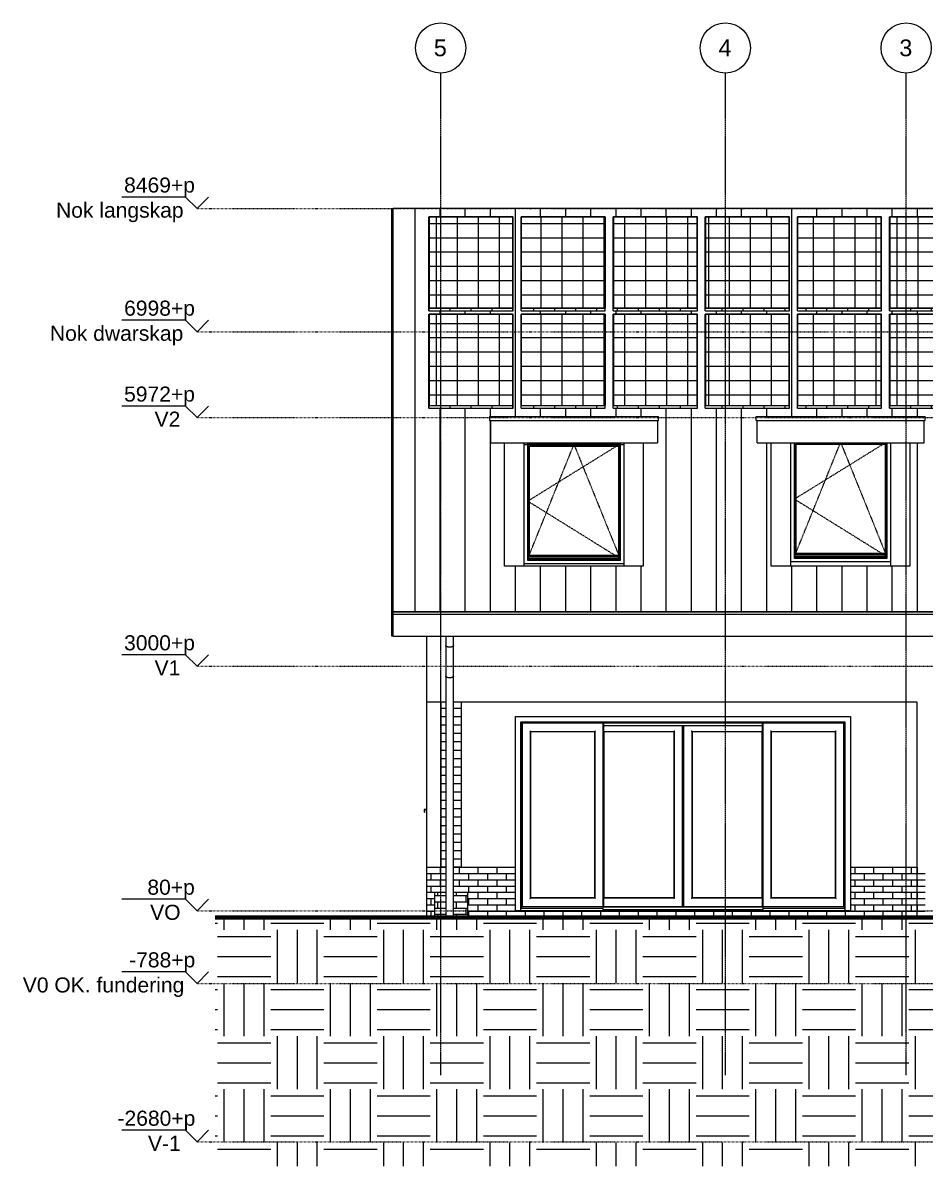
# Model space of a CAD drawing. Header units: millimetres. Extents: x -9484 to 7384, y -2972 to 10688.
# Drawn here: x -9484 to 1292, y -2972 to 10688 of the extents above; entities that cross this region are included whole.
import ezdxf

# ---------------------------------------------------------------- set-up
doc = ezdxf.new("R2010")
doc.units = ezdxf.units.MM
for name, pattern in [('Dash', [6.35, 3.175, -3.175]), ('Dash dot', [15.875, 6.35, -4.7625, 0, -4.7625]), ('grid', [24, 15, -3, 3, -3])]:
    doc.linetypes.add(name, pattern=pattern)
for name, color, linetype, lineweight in [('A-COLS', 52, 'Continuous', 9), ('A-DOOR', 31, 'Continuous', 9), ('A-FLOR-LEVL', 51, 'Continuous', 9), ('A-GENM', 13, 'Continuous', 9), ('A-GLAZ', 151, 'Continuous', 9), ('A-GLAZ-HDLN', 1, 'Dash', 18), ('A-ROOF', 132, 'Continuous', 9), ('A-ROOF-OTLN', 132, 'Continuous', 9), ('A-ROOF-PATT', 132, 'Continuous', 9), ('A-WALL', 113, 'Continuous', 9), ('A-WALL-PATT', 111, 'Continuous', 9), ('C-TOPO', 7, 'Continuous', 9), ('I-WALL', 2, 'Continuous', 9), ('S-COLS', 52, 'Continuous', 9), ('S-GRID', 1, 'Continuous', 9), ('S-GRID-IDEN', 1, 'Continuous', 9)]:
    doc.layers.add(name, color=color, linetype=linetype, lineweight=lineweight)
doc.styles.add('Arial', font='arial.ttf', dxfattribs={"height": 180})
doc.styles.add('Arial_1', font='arial.ttf', dxfattribs={"height": 200})
pattern_1 = [(0, (1242.76, 0), (0, 75), []), (90, (1242.76, 0), (-112.5, 75), [75, -75])]

# ---------------------------------------------------------------- blocks, each defined once
blk = doc.blocks.new('Doors_GEALAN_S9000_Sliding-Door_Plan_C - Doors_GEALAN_S9000_Sliding-Door_Plan_C-2090526-Noordgevel')
at = {"layer": 'A-DOOR'}
for p, q in [((-3535, 2335), (335, 2335)), ((-3535, 80), (-3535, 2335)), ((-3524, 111), (-3524, 2335)), ((-3523, 2335), (-3523, 135)), ((-3521, 2326), (-3521, 2335)), ((-3521, 2326), (-3521, 2324)), ((-3521, 2324), (328, 2324)), ((-3521, 2323), (-3521, 2324)), ((-3521, 2321), (-3521, 2323)), ((-3521, 2323), (324, 2323)), ((-3511, 2323), (-3511, 2321)), ((312, 2321), (312, 2323)), ((323, 135), (323, 2324)), ((324, 2335), (324, 111)), ((328, 2335), (328, 2326)), ((328, 2326), (328, 2326)), ((335, 2335), (335, 80)), ((-2553, 2321), (-3521, 2321)), ((-3521, 2321), (-3521, 132)), ((-3423, 2224), (-3420, 2221)), ((-3420, 2221), (-3420, 232)), ((-3420, 2221), (-2654, 2221)), ((-3420, 232), (-3420, 2221)), ((-3420, 2221), (-2654, 2221)), ((-2654, 2221), (-2651, 2224)), ((-2654, 232), (-2654, 2221)), ((-2654, 2221), (-2654, 232)), ((-2553, 2321), (-2549, 2321)), ((-2553, 132), (-2553, 2321)), ((-2546, 2321), (-2549, 2321)), ((-653, 2321), (-2546, 2321)), ((-2546, 2293), (-2546, 2321)), ((-2546, 2321), (-2546, 2321)), ((-2546, 132), (-2546, 2321)), ((-2546, 2293), (-2546, 2291)), ((-2546, 2291), (-653, 2291)), ((-2546, 2221), (-2546, 232)), ((-2546, 2221), (-1707, 2221)), ((-2546, 232), (-2546, 2221)), ((-2546, 2221), (-1707, 2221)), ((-1707, 2221), (-1704, 2224)), ((-1707, 232), (-1707, 2221)), ((-1707, 2221), (-1707, 232)), ((-1607, 132), (-1607, 2293)), ((-1604, 2293), (-1604, 132)), ((-1604, 2293), (-1604, 132)), ((-1604, 132), (-1604, 2293)), ((-1593, 2293), (-1593, 132)), ((-1495, 2224), (-1492, 2221)), ((-1492, 2221), (-1492, 232)), ((-1492, 2221), (-654, 2221)), ((-1492, 2221), (-654, 2221)), ((-1492, 232), (-1492, 2221)), ((-654, 232), (-654, 2221)), ((-654, 2221), (-654, 232)), ((-653, 2321), (-653, 132)), ((-651, 2321), (-653, 2321)), ((-653, 2321), (-653, 2321)), ((-653, 2321), (-653, 2293)), ((-653, 2291), (-653, 2293)), ((-651, 2321), (-646, 2321)), ((321, 2321), (-646, 2321)), ((-646, 2321), (-646, 132)), ((-549, 2224), (-546, 2221)), ((-546, 2221), (-546, 232)), ((-546, 2221), (221, 2221)), ((-546, 2221), (221, 2221)), ((-546, 232), (-546, 2221)), ((221, 2221), (224, 2224)), ((221, 232), (221, 2221)), ((221, 2221), (221, 232)), ((321, 132), (321, 2321)), ((321, 2312), (323, 2312)), ((-3521, 156), (-3523, 156)), ((-3523, 155), (-3521, 155)), ((-3523, 153), (-3521, 153)), ((-3423, 229), (-3420, 232)), ((-3420, 232), (-2654, 232)), ((-2654, 232), (-3420, 232)), ((-2651, 229), (-2654, 232)), ((-2546, 232), (-1707, 232)), ((-1707, 232), (-2546, 232)), ((-1704, 229), (-1707, 232)), ((-1492, 232), (-1495, 229)), ((-1492, 232), (-654, 232)), ((-654, 232), (-1492, 232)), ((-546, 232), (-549, 229)), ((-546, 232), (221, 232)), ((221, 232), (-546, 232)), ((221, 232), (224, 229)), ((323, 156), (321, 156)), ((321, 155), (323, 155)), ((321, 153), (323, 153)), ((-3526, 111), (-3535, 111)), ((-3535, 110), (-2553, 110)), ((-3526, 111), (-3524, 111)), ((-3523, 135), (-3524, 135)), ((-3524, 132), (-3521, 132)), ((-3524, 131), (-2553, 131)), ((-3524, 130), (-2553, 130)), ((-2553, 128), (-3524, 128)), ((-3524, 111), (-2553, 111)), ((-3521, 132), (-2553, 132)), ((-2553, 132), (-2553, 131)), ((-2549, 132), (-2553, 132)), ((-2553, 131), (-2553, 130)), ((-2553, 130), (-2553, 128)), ((-2553, 130), (-646, 130)), ((-2553, 128), (-2553, 124)), ((-2553, 90), (-2553, 124)), ((-646, 124), (-2553, 124)), ((-646, 90), (-2553, 90)), ((-2549, 132), (-2546, 132)), ((-2546, 132), (-1607, 132)), ((-1607, 132), (-1604, 132)), ((-1604, 132), (-1601, 132)), ((-1604, 132), (-1604, 132)), ((-1593, 132), (-1601, 132)), ((-1593, 132), (-653, 132)), ((-653, 132), (-651, 132)), ((-646, 132), (-651, 132)), ((-646, 131), (-646, 132)), ((-646, 132), (321, 132)), ((-646, 130), (-646, 131)), ((-646, 131), (324, 131)), ((-646, 128), (-646, 130)), ((-646, 130), (324, 130)), ((-646, 124), (-646, 128)), ((324, 128), (-646, 128)), ((-646, 124), (-646, 90)), ((-646, 111), (324, 111)), ((-646, 110), (335, 110)), ((321, 132), (324, 132)), ((324, 135), (323, 135)), ((324, 111), (327, 111)), ((335, 111), (327, 111))]:
    blk.add_line(p, q, dxfattribs=at)
for points, knots in [([(-3600, 2400), (-3600, 2400), (-3600, 2400), (-3600, 2400), (-3600, 2400), (-3599, 2400), (-3599, 2400), (-3599, 2399)], [0, 0, 0, 0, 0.25, 0.458333, 0.666667, 0.833333, 1, 1, 1, 1]), ([(400, 2400), (400, 2400), (400, 2400), (400, 2400), (400, 2400), (400, 2400), (400, 2400), (400, 2399)], [0, 0, 0, 0, 0.25, 0.458333, 0.666667, 0.833333, 1, 1, 1, 1]), ([(-3521, 2321), (-3521, 2321), (-3521, 2321), (-3521, 2321), (-3521, 2321), (-3520, 2321), (-3520, 2321), (-3520, 2321)], [0, 0, 0, 0, 0.25, 0.458333, 0.666667, 0.833333, 1, 1, 1, 1]), ([(-3429, 2229), (-3429, 2229), (-3428, 2228), (-3427, 2227), (-3426, 2226), (-3426, 2226), (-3425, 2226), (-3425, 2225), (-3425, 2225), (-3424, 2224), (-3424, 2224), (-3423, 2224), (-3423, 2224)], [0, 0, 0, 0, 0.2, 0.3, 0.4, 0.45, 0.5, 0.6, 0.65, 0.7, 0.8, 1, 1, 1, 1]), ([(-2651, 2224), (-2651, 2224), (-2650, 2224), (-2650, 2225), (-2649, 2225), (-2649, 2225), (-2649, 2226), (-2648, 2226), (-2648, 2226), (-2647, 2227), (-2646, 2228), (-2645, 2229), (-2645, 2229)], [-1, -1, -1, -1, -0.8, -0.7, -0.6, -0.55, -0.5, -0.45, -0.4, -0.3, -0.2, 0, 0, 0, 0]), ([(-2554, 2321), (-2554, 2321), (-2554, 2321), (-2553, 2321), (-2553, 2321), (-2553, 2321), (-2553, 2321), (-2553, 2321)], [-1, -1, -1, -1, -0.833333, -0.625, -0.458333, -0.25, 0, 0, 0, 0]), ([(-1704, 2224), (-1704, 2224), (-1704, 2224), (-1703, 2225), (-1703, 2225), (-1702, 2225), (-1702, 2226), (-1702, 2226), (-1701, 2226), (-1701, 2227), (-1700, 2228), (-1699, 2229), (-1698, 2229)], [-1, -1, -1, -1, -0.8, -0.7, -0.6, -0.55, -0.5, -0.45, -0.4, -0.3, -0.2, 0, 0, 0, 0]), ([(-1501, 2229), (-1501, 2229), (-1500, 2228), (-1499, 2227), (-1498, 2226), (-1498, 2226), (-1497, 2226), (-1497, 2225), (-1497, 2225), (-1496, 2224), (-1496, 2224), (-1495, 2224), (-1495, 2224)], [-1, -1, -1, -1, -0.8, -0.7, -0.6, -0.55, -0.5, -0.4, -0.35, -0.3, -0.2, 0, 0, 0, 0]), ([(-646, 2321), (-646, 2321), (-646, 2321), (-646, 2321), (-646, 2321), (-646, 2321), (-646, 2321), (-646, 2321)], [-1, -1, -1, -1, -0.75, -0.5, -0.333333, -0.166667, 0, 0, 0, 0]), ([(-555, 2229), (-554, 2229), (-553, 2228), (-552, 2227), (-552, 2226), (-551, 2226), (-551, 2226), (-550, 2225), (-550, 2225), (-550, 2224), (-549, 2224), (-549, 2224), (-549, 2224)], [-1, -1, -1, -1, -0.8, -0.7, -0.6, -0.55, -0.5, -0.4, -0.35, -0.3, -0.2, 0, 0, 0, 0]), ([(224, 2224), (224, 2224), (224, 2224), (225, 2225), (225, 2225), (226, 2225), (226, 2226), (226, 2226), (227, 2226), (227, 2227), (228, 2228), (229, 2229), (230, 2229)], [0, 0, 0, 0, 0.2, 0.3, 0.4, 0.45, 0.5, 0.55, 0.6, 0.7, 0.8, 1, 1, 1, 1]), ([(321, 2321), (321, 2321), (321, 2321), (321, 2321), (321, 2321), (321, 2321), (321, 2321), (321, 2321)], [0, 0, 0, 0, 0.166667, 0.333333, 0.5, 0.75, 1, 1, 1, 1]), ([(-3429, 224), (-3429, 224), (-3428, 225), (-3427, 226), (-3426, 227), (-3426, 227), (-3425, 227), (-3425, 228), (-3425, 228), (-3424, 229), (-3424, 229), (-3423, 229), (-3423, 229)], [0, 0, 0, 0, 0.2, 0.3, 0.4, 0.45, 0.5, 0.6, 0.65, 0.7, 0.8, 1, 1, 1, 1]), ([(-2645, 224), (-2645, 224), (-2646, 225), (-2647, 226), (-2648, 227), (-2648, 227), (-2649, 227), (-2649, 228), (-2649, 228), (-2650, 229), (-2650, 229), (-2651, 229), (-2651, 229)], [0, 0, 0, 0, 0.2, 0.3, 0.4, 0.45, 0.5, 0.6, 0.65, 0.7, 0.8, 1, 1, 1, 1]), ([(-1698, 224), (-1699, 224), (-1700, 225), (-1701, 226), (-1701, 227), (-1702, 227), (-1702, 227), (-1703, 228), (-1703, 228), (-1703, 229), (-1704, 229), (-1704, 229), (-1704, 229)], [0, 0, 0, 0, 0.2, 0.3, 0.4, 0.45, 0.5, 0.6, 0.65, 0.7, 0.8, 1, 1, 1, 1]), ([(-1495, 229), (-1495, 229), (-1496, 229), (-1496, 228), (-1497, 228), (-1497, 228), (-1497, 227), (-1498, 227), (-1498, 227), (-1499, 226), (-1500, 225), (-1501, 224), (-1501, 224)], [0, 0, 0, 0, 0.2, 0.3, 0.4, 0.45, 0.5, 0.55, 0.6, 0.7, 0.8, 1, 1, 1, 1]), ([(-549, 229), (-549, 229), (-549, 229), (-550, 228), (-550, 228), (-551, 228), (-551, 227), (-551, 227), (-552, 227), (-552, 226), (-553, 225), (-554, 224), (-555, 224)], [0, 0, 0, 0, 0.2, 0.3, 0.4, 0.45, 0.5, 0.55, 0.6, 0.7, 0.8, 1, 1, 1, 1]), ([(224, 229), (224, 229), (224, 229), (225, 228), (225, 228), (226, 228), (226, 227), (226, 227), (227, 227), (227, 226), (228, 225), (229, 224), (230, 224)], [0, 0, 0, 0, 0.2, 0.3, 0.4, 0.45, 0.5, 0.55, 0.6, 0.7, 0.8, 1, 1, 1, 1]), ([(-3521, 132), (-3521, 132), (-3521, 132), (-3521, 132), (-3521, 132), (-3520, 132), (-3520, 132), (-3520, 133)], [0, 0, 0, 0, 0.25, 0.458333, 0.666667, 0.833333, 1, 1, 1, 1]), ([(-2553, 132), (-2553, 132), (-2553, 132), (-2553, 132), (-2553, 132), (-2554, 132), (-2554, 132), (-2554, 133)], [0, 0, 0, 0, 0.25, 0.458333, 0.666667, 0.833333, 1, 1, 1, 1]), ([(-1607, 132), (-1607, 132), (-1607, 132), (-1607, 132), (-1607, 132), (-1607, 132), (-1607, 132), (-1607, 133)], [0, 0, 0, 0, 0.25, 0.458333, 0.666667, 0.833333, 1, 1, 1, 1]), ([(-1592, 133), (-1592, 132), (-1592, 132), (-1592, 132), (-1593, 132), (-1593, 132), (-1593, 132), (-1593, 132)], [0, 0, 0, 0, 0.166667, 0.333333, 0.5, 0.75, 1, 1, 1, 1]), ([(-646, 133), (-646, 132), (-646, 132), (-646, 132), (-646, 132), (-646, 132), (-646, 132), (-646, 132)], [0, 0, 0, 0, 0.166667, 0.333333, 0.5, 0.75, 1, 1, 1, 1]), ([(321, 133), (321, 132), (321, 132), (321, 132), (321, 132), (321, 132), (321, 132), (321, 132)], [0, 0, 0, 0, 0.166667, 0.333333, 0.5, 0.75, 1, 1, 1, 1])]:
    blk.add_open_spline(points, degree=3, knots=knots, dxfattribs=at)
at = {"layer": 'A-GENM'}
blk.add_line((-646, 90), (-2553, 90), dxfattribs=at)
blk = doc.blocks.new('Zonnepaneel - Zonnepaneel gebouw 1000x1600-406884-Noordgevel')
at = {"layer": 'A-GENM'}
h = blk.add_hatch(dxfattribs=at)
h.set_pattern_fill('FP_6', color=256, style=0, pattern_type=2)
h.set_pattern_definition([(90, (-3630.52, 6661.52), (-250, 2e-14), []), (180, (-3630.52, 6661.52), (-2e-14, -170.5), [])])
h.paths.add_polyline_path([(-3628, 6114), (-3628, 7209), (-4634, 7209), (-4634, 6114), (-4455, 6114)])
h.paths.add_polyline_path([(-3631, 6116), (-4631, 6116), (-4631, 7207), (-3631, 7207), (-3631, 6980)])
h = blk.add_hatch(dxfattribs=at)
h.set_pattern_fill('FP_7', color=256, style=0, pattern_type=2)
h.set_pattern_definition([(180, (-4542.9, 6586.04), (-2e-14, -170.5), []), (270, (-4542.9, 6586.04), (250, 2e-14), [])])
h.paths.add_polyline_path([(-3631, 6116), (-3631, 7207), (-4631, 7207), (-4631, 6116), (-4455, 6116)])
h = blk.add_hatch(dxfattribs=at)
h.set_pattern_fill('FP_5', color=256, style=0, pattern_type=2)
h.set_pattern_definition([(0, (-3630.52, 6113.87), (0, 182.838), []), (90, (-3630.52, 6113.87), (-250, 2e-14), [])])
h.paths.add_polyline_path([(-3628, 6085), (-3628, 6114), (-4634, 6114), (-4634, 6085), (-4455, 6085)])
for p, q in [((-4634, 6114), (-4634, 7209)), ((-4634, 7209), (-3628, 7209)), ((-3631, 7207), (-4631, 7207)), ((-4631, 7207), (-4631, 6116)), ((-3631, 7207), (-4631, 7207)), ((-4631, 7207), (-4631, 6116)), ((-3631, 7207), (-3631, 6116)), ((-3631, 6116), (-3631, 7207)), ((-3628, 6114), (-3628, 7209)), ((-4634, 6085), (-4634, 6114)), ((-3628, 6114), (-4634, 6114)), ((-4634, 6085), (-3628, 6085)), ((-4631, 6116), (-3631, 6116)), ((-4631, 6116), (-3631, 6116)), ((-3628, 6085), (-3628, 6114))]:
    blk.add_line(p, q, dxfattribs=at)
blk = doc.blocks.new('KOZIJN_TYPE_D - KOZIJN_TYPE_D-V2-Noordgevel')
at = {"layer": 'A-GENM'}
for p, q in [((-267, 4289), (-267, 5671)), ((833, 5671), (833, 4289)), ((-267, 4247), (-317, 4247)), ((833, 4314), (-267, 4314)), ((833, 4297), (-267, 4297)), ((833, 4289), (-267, 4289)), ((833, 4247), (-267, 4247)), ((883, 4247), (833, 4247))]:
    blk.add_line(p, q, dxfattribs=at)
at = {"layer": 'A-GLAZ'}
for p, q in [((-267, 4332), (-267, 5671)), ((-258, 4340), (-258, 5665)), ((824, 5665), (-258, 5665)), ((-249, 5656), (815, 5656)), ((-249, 4349), (-249, 5656)), ((-242, 5649), (-249, 5656)), ((815, 5656), (807, 5649)), ((815, 5656), (815, 4349)), ((824, 4340), (824, 5665)), ((832, 4332), (832, 5671)), ((832, 4332), (-267, 4332)), ((833, 4314), (-267, 4314)), ((824, 4340), (-258, 4340)), ((-242, 4357), (-249, 4349)), ((815, 4349), (-249, 4349)), ((815, 4349), (807, 4357))]:
    blk.add_line(p, q, dxfattribs=at)
at = {"layer": 'A-GLAZ-HDLN'}
for p, q in [((-267, 4314), (281, 5671)), ((820, 5671), (-267, 4998)), ((284, 5671), (833, 4314)), ((-267, 4998), (833, 4314))]:
    blk.add_line(p, q, dxfattribs=at)
blk = doc.blocks.new('KOZIJN_TYPE_D - KOZIJN_TYPE_D-2168117-Noordgevel')
at = {"layer": 'A-GENM'}
for p, q in [((2878, 4265), (2878, 5671)), ((3978, 5671), (3978, 4265)), ((3978, 4290), (2878, 4290)), ((3978, 4273), (2878, 4273)), ((3978, 4265), (2878, 4265)), ((2878, 4223), (2828, 4223)), ((3978, 4223), (2878, 4223)), ((4028, 4223), (3978, 4223))]:
    blk.add_line(p, q, dxfattribs=at)
at = {"layer": 'A-GLAZ'}
for p, q in [((2828, 5650), (4028, 5650)), ((2878, 4308), (2878, 5650)), ((3977, 5650), (2878, 5650)), ((2887, 4316), (2887, 5641)), ((3969, 5641), (2887, 5641)), ((2896, 5632), (3960, 5632)), ((2896, 4325), (2896, 5632)), ((2903, 5625), (2896, 5632)), ((3960, 5632), (3952, 5625)), ((3960, 5632), (3960, 4325)), ((3969, 4316), (3969, 5641)), ((3977, 4308), (3977, 5650)), ((3977, 4308), (2878, 4308)), ((3978, 4290), (2878, 4290)), ((3969, 4316), (2887, 4316)), ((2903, 4333), (2896, 4325)), ((3960, 4325), (2896, 4325)), ((3960, 4325), (3952, 4333))]:
    blk.add_line(p, q, dxfattribs=at)
at = {"layer": 'A-GLAZ-HDLN'}
for p, q in [((3978, 5655), (2878, 4974)), ((2878, 4290), (3428, 5650)), ((3428, 5650), (3978, 4290)), ((2878, 4974), (3978, 4290))]:
    blk.add_line(p, q, dxfattribs=at)
blk = doc.blocks.new('28_EB_HWA_grote slag - TRON60x2_5-2568815-Noordgevel')
at = {"layer": 'S-COLS'}
for p, q in [((4868, 3362), (4868, 3247)), ((4958, 3247), (4958, 3362)), ((4868, 3247), (4868, 2881)), ((4958, 2881), (4958, 3247)), ((4868, 2881), (4868, 0)), ((4958, 0), (4958, 2881))]:
    blk.add_line(p, q, dxfattribs=at)
for points, knots in [([(4913, 3229), (4909, 3229), (4901, 3230), (4890, 3231), (4881, 3234), (4875, 3237), (4871, 3240), (4869, 3242), (4868, 3245), (4868, 3246), (4868, 3247)], [0, 0, 0, 0, 0.0833333, 0.1666667, 0.25, 0.3333333, 0.375, 0.4166667, 0.4583333, 0.5, 0.5, 0.5, 0.5]), ([(4958, 3247), (4958, 3246), (4957, 3245), (4956, 3242), (4954, 3240), (4951, 3237), (4945, 3234), (4935, 3231), (4925, 3230), (4917, 3229), (4913, 3229)], [0.5, 0.5, 0.5, 0.5, 0.5416667, 0.5833333, 0.625, 0.6666667, 0.75, 0.8333333, 0.9166667, 1, 1, 1, 1]), ([(4913, 2863), (4909, 2863), (4901, 2863), (4890, 2865), (4881, 2868), (4875, 2871), (4871, 2874), (4869, 2876), (4868, 2878), (4868, 2880), (4868, 2881)], [0, 0, 0, 0, 0.0833333, 0.1666667, 0.25, 0.3333333, 0.375, 0.4166667, 0.4583333, 0.5, 0.5, 0.5, 0.5]), ([(4958, 2881), (4958, 2880), (4957, 2878), (4956, 2876), (4954, 2874), (4951, 2871), (4945, 2868), (4935, 2865), (4925, 2863), (4917, 2863), (4913, 2863)], [0.5, 0.5, 0.5, 0.5, 0.5416667, 0.5833333, 0.625, 0.6666667, 0.75, 0.8333333, 0.9166667, 1, 1, 1, 1])]:
    blk.add_open_spline(points, degree=3, knots=knots, dxfattribs=at)
blk = doc.blocks.new('41_ISR_lb_vebo_waterslag_10_graden - WS60 160-3292628-Noordgevel')
at = {"layer": 'A-GENM'}
for p, q in [((-4691, 1285), (-4691, 1262)), ((-4689, 1262), (-4689, 1285)), ((-4664, 1294), (-4687, 1290)), ((-4687, 1261), (-4686, 1261)), ((-4686, 1261), (-4687, 1261)), ((-4687, 1259), (-4681, 1260)), ((-4686, 1289), (-4686, 1282)), ((-4686, 1282), (-4678, 1283)), ((-4685, 1265), (-4686, 1265)), ((-4686, 1265), (-4686, 1261)), ((-4685, 1288), (-4664, 1292)), ((-4685, 1284), (-4685, 1288)), ((-4678, 1284), (-4685, 1284)), ((-4685, 1261), (-4685, 1265)), ((-4685, 1261), (-4682, 1262)), ((-4682, 1262), (-4685, 1261)), ((-4682, 1262), (-4682, 1263)), ((-4682, 1263), (-4681, 1263)), ((-4681, 1263), (-4682, 1263)), ((-4682, 1263), (-4682, 1262)), ((-4681, 1263), (-4681, 1260)), ((-4681, 1260), (-4681, 1263)), ((-4678, 1283), (-4678, 1284))]:
    blk.add_line(p, q, dxfattribs=at)
for centre, radius, start, end in [((-4686, 1285), 5, 100, 180), ((-4686, 1285), 5, 100, 180), ((-4688, 1262), 3, 180, 279.9906), ((-4688, 1262), 3, 180, 279.9906), ((-4686, 1285), 3.4, 96.7543, 180), ((-4686, 1285), 3.4, 96.7543, 180), ((-4688, 1262), 1.42, 180, 280.0191), ((-4688, 1262), 1.42, 180, 280.0191)]:
    blk.add_arc(centre, radius, start, end, dxfattribs=at)
blk = doc.blocks.new('Level - 1_8mm-444885-Noordgevel')
at = {"layer": 'A-FLOR-LEVL'}
for p, q in [((-7542, 3138), (-8302, 3138)), ((-7404, 3000), (-7542, 3138)), ((-7404, 3000), (-7266, 3138))]:
    blk.add_line(p, q, dxfattribs=at)
blk = doc.blocks.new('Grid - r_3_0mm-1753543-Noordgevel')
at = {"layer": 'S-GRID-IDEN'}
blk.add_circle((5019, 10388), 300, dxfattribs=at)

msp = doc.modelspace()

# ---------------------------------------------------------------- hatches: boundary and pattern name
at = {"layer": 'A-COLS'}
h = msp.add_hatch(dxfattribs=at)
h.set_pattern_fill('FP_3', color=256, style=0, pattern_type=2)
h.set_pattern_definition([(0, (-4978.34, 600), (0, 100), [])])
h.paths.add_polyline_path([(-4455, 600), (-4432, 600), (-4432, 2574), (-4494, 2574), (-4494, 600)])
h.paths.add_polyline_path([(-4342, 600), (-4244, 600), (-4244, 2574), (-4342, 2574), (-4342, 636)])
h = msp.add_hatch(dxfattribs=at)
h.set_pattern_fill('FP_4', color=256, style=0, pattern_type=2)
h.set_pattern_definition([(0, (-4978.34, -788), (0, 75), []), (90, (-4978.34, -788), (-112.5, 75), [75, -75])])
h.paths.add_polyline_path([(-4455, 0), (-4432, 0), (-4432, 300), (-4569, 300), (-4569, 0)])
h.paths.add_polyline_path([(-4342, 0), (-4169, 0), (-4169, 300), (-4342, 300), (-4342, 14)])
at = {"layer": 'A-ROOF-PATT'}
h = msp.add_hatch(dxfattribs=at)
h.set_pattern_fill('FP_8', color=256, style=0, pattern_type=2)
h.set_pattern_definition([(90, (0, 10075.8), (-300, 2e-14), [])])
h.paths.add_polyline_path([(-5062, 3652), (5588, 3652), (5588, 8469), (-5062, 8469), (-5062, 3684)])
h.paths.add_polyline_path([(-3730, 4196), (-3730, 5671), (-3899, 5671), (-3899, 5938), (-3911, 5938), (-3911, 5983), (-1893, 5983), (-1893, 5938), (-1905, 5938), (-1905, 5671), (-2074, 5671), (-2074, 4196), (-3715, 4196)])
h.paths.add_polyline_path([(-545, 4196), (-545, 5671), (-714, 5671), (-714, 5938), (-726, 5938), (-726, 5983), (1292, 5983), (1292, 5938), (1280, 5938), (1280, 5671), (1111, 5671), (1111, 4196), (-357, 4196)])
h.paths.add_polyline_path([(2600, 4196), (2600, 5671), (2431, 5671), (2431, 5938), (2419, 5938), (2419, 5983), (4437, 5983), (4437, 5938), (4425, 5938), (4425, 5671), (4256, 5671), (4256, 4196), (2831, 4196)])
h.paths.add_polyline_path([(4070, 6085), (3066, 6085), (3066, 7209), (4072, 7209), (4072, 6085)])
h.paths.add_polyline_path([(5140, 6085), (4166, 6085), (4166, 7209), (5172, 7209), (5172, 6085), (5169, 6085)])
h.paths.add_polyline_path([(1966, 6085), (1966, 7209), (2972, 7209), (2972, 6085), (1969, 6085)])
h.paths.add_polyline_path([(-1299, 6085), (-1334, 6085), (-1334, 7209), (-328, 7209), (-328, 6085), (-1268, 6085)])
h.paths.add_polyline_path([(866, 6085), (866, 7209), (1872, 7209), (1872, 6085), (869, 6085)])
h.paths.add_polyline_path([(98, 6085), (-234, 6085), (-234, 7209), (772, 7209), (772, 6085), (554, 6085)])
h.paths.add_polyline_path([(-3630, 6085), (-4634, 6085), (-4634, 7209), (-3628, 7209), (-3628, 6085)])
h.paths.add_polyline_path([(-1460, 6085), (-2434, 6085), (-2434, 7209), (-1428, 7209), (-1428, 6085), (-1431, 6085)])
h.paths.add_polyline_path([(-3534, 6085), (-3534, 7209), (-2528, 7209), (-2528, 6085), (-3531, 6085)])
h.paths.add_polyline_path([(3286, 7248), (3066, 7248), (3066, 8373), (4072, 8373), (4072, 7248), (3398, 7248)])
h.paths.add_polyline_path([(1966, 7248), (1966, 8373), (2972, 8373), (2972, 7248), (1969, 7248)])
h.paths.add_polyline_path([(4197, 7248), (4166, 7248), (4166, 8373), (5172, 8373), (5172, 7248), (4198, 7248)])
h.paths.add_polyline_path([(1837, 7248), (866, 7248), (866, 8373), (1872, 8373), (1872, 7248), (1840, 7248)])
h.paths.add_polyline_path([(-328, 7248), (-1334, 7248), (-1334, 8373), (-328, 8373), (-328, 7252)])
h.paths.add_polyline_path([(-234, 7248), (-234, 8373), (772, 8373), (772, 7248), (-231, 7248)])
h.paths.add_polyline_path([(-4455, 7248), (-4634, 7248), (-4634, 8373), (-3628, 8373), (-3628, 7248), (-4411, 7248)])
h.paths.add_polyline_path([(-2434, 7248), (-2434, 8373), (-1428, 8373), (-1428, 7248), (-2431, 7248)])
h.paths.add_polyline_path([(-2853, 7248), (-3534, 7248), (-3534, 8373), (-2528, 8373), (-2528, 7248), (-2634, 7248)])
at = {"layer": 'A-WALL-PATT'}
h = msp.add_hatch(dxfattribs=at)
h.set_pattern_fill('FP_1', color=256, style=0, pattern_type=2)
h.set_pattern_definition(pattern_1)
h.paths.add_polyline_path([(-4569, 0), (-4569, 300), (-4564, 300), (-4564, 600), (-4664, 600), (-4664, 0)])
h = msp.add_hatch(dxfattribs=at)
h.set_pattern_fill('FP_1', color=256, style=0, pattern_type=2)
h.set_pattern_definition(pattern_1)
h.paths.add_polyline_path([(-4169, 0), (1193, 0), (1193, 600), (400, 600), (400, 80), (-3600, 80), (-3600, 600), (-4342, 600), (-4341, 300), (-4169, 300), (-4169, 14)])
h.paths.add_polyline_path([(-4455, 300), (-4432, 300), (-4432, 600), (-4564, 600), (-4564, 300), (-4494, 300)])
h = msp.add_hatch(dxfattribs=at)
h.set_pattern_fill('FP_2', color=256, style=0, pattern_type=2)
h.set_pattern_definition([(0, (5139.23, 0), (0, 75), []), (90, (5139.23, 0), (-112.5, 75), [75, -75])])
h.paths.add_polyline_path([(1293, 0), (1293, 600), (1193, 600), (1193, 0), (1249, 0)])
at = {"layer": 'C-TOPO'}
h = msp.add_hatch(dxfattribs=at)
h.set_pattern_fill('FP_9', color=256, style=0, pattern_type=2)
h.set_pattern_definition([(0, (-174.03, 1200), (635, 635), [635, -635]), (0, (-174.03, 1438.1), (635, 635), [635, -635]), (0, (-174.03, 1676.25), (635, 635), [635, -635]), (90, (-94.66, 1755.6), (-635, 635), [635, -635]), (90, (143.47, 1755.6), (-635, 635), [635, -635]), (90, (381.6, 1755.6), (-635, 635), [635, -635])])
h.paths.add_polyline_path([(-7187, -2972), (6339, -2972), (6339, 0), (-7187, 0), (-7187, -1485)])

# ---------------------------------------------------------------- linework, layer by layer
at = {"layer": 'A-COLS'}
for p, q in [((-4494, 2574), (-4494, 600)), ((-4244, 600), (-4244, 2574)), ((-4432, 600), (-4494, 600)), ((-4244, 600), (-4341, 600)), ((-4569, 300), (-4432, 300)), ((-4569, 300), (-4569, 0)), ((-4341, 300), (-4169, 300)), ((-4169, 0), (-4169, 300))]:
    msp.add_line(p, q, dxfattribs=at)
at = {"layer": 'A-FLOR-LEVL', "linetype": 'Dash dot'}
for p, q in [((-7404, 8469), (7085, 8469)), ((-7404, 6998), (7085, 6998)), ((-7404, 5972), (7085, 5972)), ((-7404, 3000), (7085, 3000)), ((-7404, 80), (7085, 80)), ((-7404, -788), (7085, -788)), ((-7404, -2680), (7085, -2680))]:
    msp.add_line(p, q, dxfattribs=at)
at = {"layer": 'A-ROOF'}
for p, q in [((5588, 8469), (-5062, 8469)), ((-3730, 4196), (-3730, 4199)), ((-2074, 4196), (-3730, 4196)), ((-2074, 4199), (-2074, 4196)), ((-545, 4196), (-545, 4199)), ((1111, 4196), (-545, 4196)), ((1111, 4199), (1111, 4196)), ((-5062, 3652), (5588, 3652))]:
    msp.add_line(p, q, dxfattribs=at)
at = {"layer": 'A-ROOF-OTLN'}
for p, q in [((-5081, 8471), (-5062, 8471)), ((-5081, 8471), (-5081, 3366)), ((-5062, 3652), (-5062, 8471)), ((-3911, 5983), (-1893, 5983)), ((-3911, 5983), (-3911, 5938)), ((-3911, 5938), (-1893, 5938)), ((-3899, 5938), (-3899, 5671)), ((-1905, 5938), (-1905, 5671)), ((-1893, 5938), (-1893, 5983)), ((-726, 5938), (-726, 5983)), ((-726, 5983), (1292, 5983)), ((-726, 5938), (1292, 5938)), ((-714, 5671), (-714, 5938)), ((1280, 5671), (1280, 5938)), ((1292, 5938), (1292, 5983)), ((-3899, 5671), (-1905, 5671)), ((-714, 5671), (1280, 5671)), ((-5062, 3652), (-5081, 3652)), ((5588, 3652), (-5062, 3652)), ((-5062, 3362), (-5062, 3652)), ((-5062, 3625), (5588, 3625)), ((-5081, 3366), (-5062, 3366)), ((-5062, 3362), (5588, 3362))]:
    msp.add_line(p, q, dxfattribs=at)
at = {"layer": 'A-WALL'}
for p, q in [((-4664, 3362), (-4664, 0)), ((-4664, 2574), (-4432, 2574)), ((-4341, 2574), (1193, 2574)), ((1193, 2574), (1193, 0)), ((-3600, 80), (-3600, 2400)), ((-3600, 2400), (400, 2400)), ((400, 2400), (400, 80)), ((-4664, 600), (-4494, 600)), ((-4244, 600), (-3600, 600)), ((400, 600), (1193, 600)), ((400, 80), (-3600, 80))]:
    msp.add_line(p, q, dxfattribs=at)
at = {"layer": 'C-TOPO', "lineweight": 70}
for p, q in [((-5927, 0), (-7187, 0)), ((-4901, 0), (-5927, 0)), ((1556, 0), (-4901, 0))]:
    msp.add_line(p, q, dxfattribs=at)
at = {"layer": 'C-TOPO'}
for p, q in [((-5927, 0), (-7187, 0)), ((-4901, 0), (-5927, 0)), ((-4901, 0), (1556, 0))]:
    msp.add_line(p, q, dxfattribs=at)
at = {"layer": 'I-WALL'}
for p, q in [((-3730, 4199), (-3730, 5671)), ((-3502, 5671), (-3502, 4196)), ((-2302, 4196), (-2302, 5671)), ((-2074, 5671), (-2074, 4199)), ((-545, 4199), (-545, 5671)), ((-317, 5671), (-317, 4196)), ((883, 4196), (883, 5671)), ((1111, 5671), (1111, 4199))]:
    msp.add_line(p, q, dxfattribs=at)
at = {"layer": 'S-GRID', "linetype": 'grid'}
for p, q in [((-4494, -1886), (-4494, 10088)), ((-1094, -1886), (-1094, 10088)), ((1066, -1886), (1066, 10088))]:
    msp.add_line(p, q, dxfattribs=at)

# ---------------------------------------------------------------- block references
at = {"layer": 'A-DOOR'}
msp.add_blockref('Doors_GEALAN_S9000_Sliding-Door_Plan_C - Doors_GEALAN_S9000_Sliding-Door_Plan_C-2090526-Noordgevel', (0, 0), dxfattribs=at)
at = {"layer": 'A-FLOR-LEVL'}
for p in [(0, 5469), (0, 3998), (0, 2972), (0, 0), (0, -2920), (0, -3788), (0, -5680)]:
    msp.add_blockref('Level - 1_8mm-444885-Noordgevel', p, dxfattribs=at)
at = {"layer": 'A-GENM'}
for name, p in [('Zonnepaneel - Zonnepaneel gebouw 1000x1600-406884-Noordgevel', (0, 1163)), ('Zonnepaneel - Zonnepaneel gebouw 1000x1600-406884-Noordgevel', (1100, 1163)), ('Zonnepaneel - Zonnepaneel gebouw 1000x1600-406884-Noordgevel', (2200, 1163)), ('Zonnepaneel - Zonnepaneel gebouw 1000x1600-406884-Noordgevel', (3300, 1163)), ('Zonnepaneel - Zonnepaneel gebouw 1000x1600-406884-Noordgevel', (4400, 1163)), ('Zonnepaneel - Zonnepaneel gebouw 1000x1600-406884-Noordgevel', (5500, 1163)), ('Zonnepaneel - Zonnepaneel gebouw 1000x1600-406884-Noordgevel', (0, 0)), ('Zonnepaneel - Zonnepaneel gebouw 1000x1600-406884-Noordgevel', (0, 0)), ('Zonnepaneel - Zonnepaneel gebouw 1000x1600-406884-Noordgevel', (1100, 0)), ('Zonnepaneel - Zonnepaneel gebouw 1000x1600-406884-Noordgevel', (2200, 0)), ('Zonnepaneel - Zonnepaneel gebouw 1000x1600-406884-Noordgevel', (3300, 0)), ('Zonnepaneel - Zonnepaneel gebouw 1000x1600-406884-Noordgevel', (4400, 0)), ('Zonnepaneel - Zonnepaneel gebouw 1000x1600-406884-Noordgevel', (5500, 0)), ('41_ISR_lb_vebo_waterslag_10_graden - WS60 160-3292628-Noordgevel', (0, 0))]:
    msp.add_blockref(name, p, dxfattribs=at)
at = {"layer": 'A-GLAZ'}
for name, p in [('KOZIJN_TYPE_D - KOZIJN_TYPE_D-2168117-Noordgevel', (-6330, 0)), ('KOZIJN_TYPE_D - KOZIJN_TYPE_D-V2-Noordgevel', (0, 0))]:
    msp.add_blockref(name, p, dxfattribs=at)
at = {"layer": 'S-COLS'}
msp.add_blockref('28_EB_HWA_grote slag - TRON60x2_5-2568815-Noordgevel', (-9300, 0), dxfattribs=at)
at = {"layer": 'S-GRID-IDEN'}
for p in [(-9513, 0), (-6113, 0), (-3953, 0)]:
    msp.add_blockref('Grid - r_3_0mm-1753543-Noordgevel', p, dxfattribs=at)

# ---------------------------------------------------------------- texts
at = {"layer": 'A-FLOR-LEVL', "char_height": 180, "attachment_point": 1, "style": 'Arial'}
for s, insert, width in [('8469+p', (-8275, 8840), 1018.14), ('Nok langskap', (-9088, 8540), 1795.78), ('6998+p', (-8275, 7369), 1018.14), ('Nok dwarskap', (-9161, 7069), 1883.97), ('5972+p', (-8275, 6343), 1018.14), ('V2', (-7911, 6043), 368.78), ('3000+p', (-8275, 3371), 1018.14), ('V1', (-7911, 3071), 368.78), ('80+p', (-7997, 451), 681.43), ('VO', (-7964, 151), 432.91), ('-788+p', (-8215, -417), 945.99), ('V0 OK. fundering', (-9485, -717), 2276.79), ('-2680+p', (-8354, -2309), 1114.35), ('V-1', (-7990, -2609), 464.98)]:
    msp.add_mtext(s, dxfattribs=dict(at, insert=insert, width=width))
at = {"layer": 'S-GRID-IDEN', "char_height": 200, "width": 192.4, "attachment_point": 1, "style": 'Arial_1'}
for s, insert in [('5', (-4576, 10489)), ('4', (-1176, 10489)), ('3', (984, 10489))]:
    msp.add_mtext(s, dxfattribs=dict(at, insert=insert))

doc.saveas('drawing.dxf')
